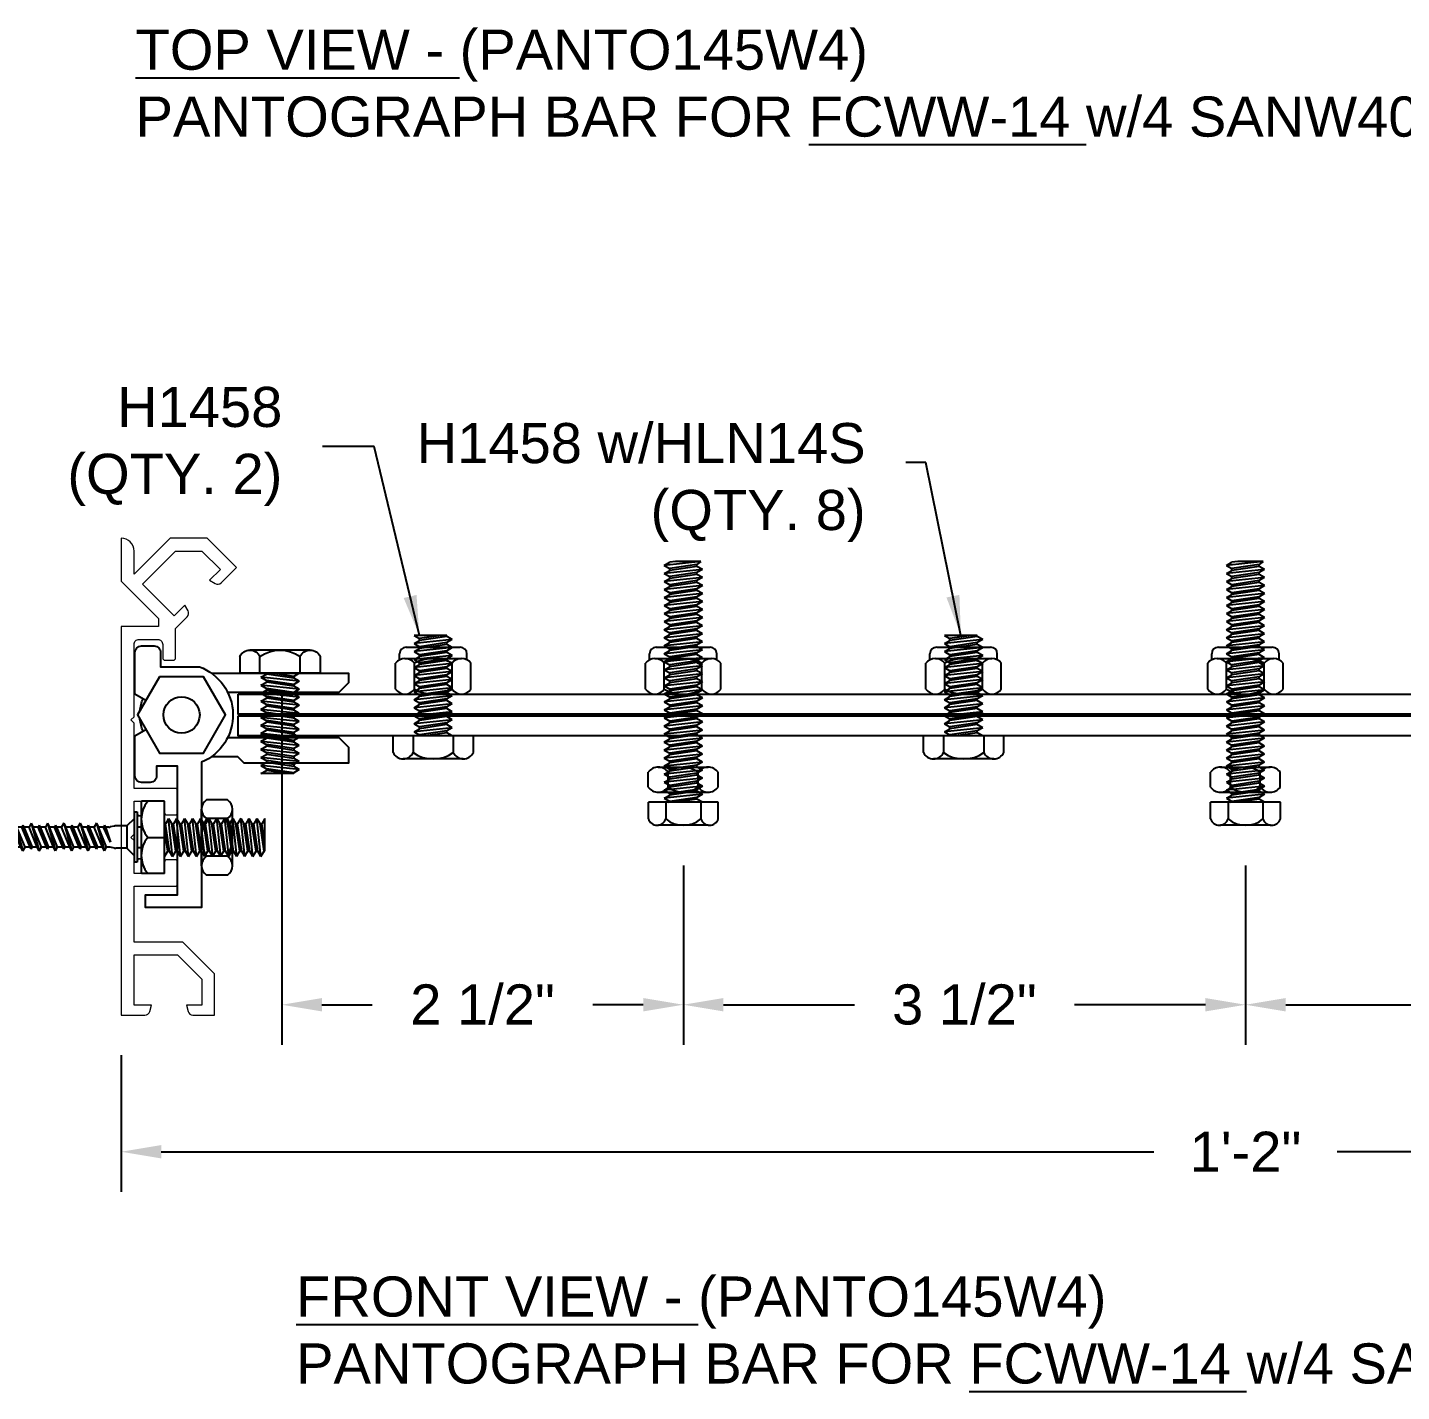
# Model space of a CAD drawing. Header units: inches. Extents: x 1.1 to 32.4, y -12.4 to 24.8.
# Drawn here: x 12.75 to 21.31, y 6.14 to 14.64 of the extents above; entities that cross this region are included whole.
import ezdxf

# ---------------------------------------------------------------- set-up
doc = ezdxf.new("R2010")
doc.units = ezdxf.units.IN
doc.header["$MEASUREMENT"] = 0
for name, color, linetype in [('Anchors', 4, 'Continuous'), ('Dimensions', 3, 'Continuous'), ('Metals', 7, 'Continuous'), ('Text', 2, 'Continuous')]:
    doc.layers.add(name, color=color, linetype=linetype)
doc.styles.add('Arial', font='arial.ttf')
doc.dimstyles.new('Arial', dxfattribs={"dimtxt": 0.25, "dimasz": 0.25, "dimexe": 0.25, "dimexo": 0.25, "dimgap": 0.25, "dimtad": 0, "dimtih": 1, "dimtoh": 1, "dimdec": 4, "dimzin": 0, "dimdsep": 46, "dimlunit": 4, "dimtxsty": 'Arial', "dimcen": 0.25, "dimadec": 0, "dimazin": 0, "dimtfac": 1, "dimtdec": 4, "dimtofl": 0, "dimtmove": 0, "dimatfit": 3, "dimfxl": 0, "dimfrac": 2, "dimtolj": 1, "dimtzin": 0, "dimarcsym": 0})

# ---------------------------------------------------------------- blocks, each defined once
blk = doc.blocks.new('*D17')
at = {"layer": 'Defpoints', "color": 0}
for p in [(13.3342, 8.4873), (27.3342, 8.4873), (27.3342, 7.6358)]:
    blk.add_point(p, dxfattribs=at)
at = {"layer": 'Dimensions', "color": 0, "lineweight": -2}
for p, q in [((13.3342, 8.2373), (13.3342, 7.3858)), ((27.3342, 8.2373), (27.3342, 7.3858)), ((13.5842, 7.6358), (19.7637, 7.6358)), ((27.0842, 7.6358), (20.9047, 7.6358))]:
    blk.add_line(p, q, dxfattribs=at)
at = {"layer": 'Dimensions', "color": 0}
for points in [[(13.5842, 7.6775), (13.5842, 7.5942), (13.3342, 7.6358)], [(27.0842, 7.6775), (27.0842, 7.5942), (27.3342, 7.6358)]]:
    blk.add_solid(points, dxfattribs=at)
at = {"layer": 'Dimensions', "color": 0, "insert": (20.3342, 7.6358), "char_height": 0.25, "attachment_point": 5, "style": 'Arial'}
blk.add_mtext('\\A1;1\'-2"', dxfattribs=at)
blk = doc.blocks.new('*D18')
at = {"layer": 'Defpoints', "color": 0}
for p in [(14.3342, 10.7607), (16.8342, 9.6693), (16.8342, 8.5516)]:
    blk.add_point(p, dxfattribs=at)
at = {"layer": 'Dimensions', "color": 0, "lineweight": -2}
for p, q in [((14.3342, 10.5107), (14.3342, 8.3016)), ((16.8342, 9.4193), (16.8342, 8.3016)), ((14.5842, 8.5516), (14.8971, 8.5516)), ((16.5842, 8.5516), (16.2713, 8.5516))]:
    blk.add_line(p, q, dxfattribs=at)
at = {"layer": 'Dimensions', "color": 0}
for points in [[(14.5842, 8.5933), (14.5842, 8.51), (14.3342, 8.5516)], [(16.5842, 8.5933), (16.5842, 8.51), (16.8342, 8.5516)]]:
    blk.add_solid(points, dxfattribs=at)
at = {"layer": 'Dimensions', "color": 0, "insert": (15.5842, 8.5516), "char_height": 0.25, "attachment_point": 5, "style": 'Arial'}
blk.add_mtext('\\A1;2 1/2"', dxfattribs=at)
blk = doc.blocks.new('*D10')
at = {"layer": 'Defpoints', "color": 0}
for p in [(20.3342, 9.6693), (23.8338, 9.6693), (23.8338, 8.5516)]:
    blk.add_point(p, dxfattribs=at)
at = {"layer": 'Dimensions', "color": 0, "lineweight": -2}
for p, q in [((20.3342, 9.4193), (20.3342, 8.3016)), ((23.8338, 9.4193), (23.8338, 8.3016)), ((20.5842, 8.5516), (21.3991, 8.5516)), ((23.5838, 8.5516), (22.7688, 8.5516))]:
    blk.add_line(p, q, dxfattribs=at)
at = {"layer": 'Dimensions', "color": 0}
for points in [[(20.5842, 8.5933), (20.5842, 8.51), (20.3342, 8.5516)], [(23.5838, 8.5933), (23.5838, 8.51), (23.8338, 8.5516)]]:
    blk.add_solid(points, dxfattribs=at)
at = {"layer": 'Dimensions', "color": 0, "insert": (22.084, 8.5516), "char_height": 0.25, "attachment_point": 5, "style": 'Arial'}
blk.add_mtext('\\A1;3 1/2"', dxfattribs=at)
blk = doc.blocks.new('*D11')
at = {"layer": 'Defpoints', "color": 0}
for p in [(16.8342, 9.6693), (20.3342, 9.6693), (20.3342, 8.5516)]:
    blk.add_point(p, dxfattribs=at)
at = {"layer": 'Dimensions', "color": 0, "lineweight": -2}
for p, q in [((16.8342, 9.4193), (16.8342, 8.3016)), ((20.3342, 9.4193), (20.3342, 8.3016)), ((17.0842, 8.5516), (17.8993, 8.5516)), ((20.0842, 8.5516), (19.269, 8.5516))]:
    blk.add_line(p, q, dxfattribs=at)
at = {"layer": 'Dimensions', "color": 0}
for points in [[(17.0842, 8.5933), (17.0842, 8.51), (16.8342, 8.5516)], [(20.0842, 8.5933), (20.0842, 8.51), (20.3342, 8.5516)]]:
    blk.add_solid(points, dxfattribs=at)
at = {"layer": 'Dimensions', "color": 0, "insert": (18.5842, 8.5516), "char_height": 0.25, "attachment_point": 5, "style": 'Arial'}
blk.add_mtext('\\A1;3 1/2"', dxfattribs=at)
blk = doc.blocks.new('H14112')
for p, q in [((-0.2175, 0.1036), (-0.2175, -0.0004)), ((-0.155, 0.1436), (0.155, 0.1436)), ((-0.1088, -0.0004), (-0.1088, 0.1036)), ((0.1088, -0.0004), (0.1088, 0.1036)), ((0.2175, 0.1036), (0.2175, -0.0004)), ((-0.119, 0), (-0.085, -0.0196)), ((-0.085, -0.0196), (0.0485, 0)), ((0.0943, 0), (0.085, -0.0054)), ((-0.2175, -0.0004), (0.2175, -0.0004)), ((-0.119, -0.05), (0.119, -0.025)), ((-0.119, -0.05), (-0.085, -0.0304)), ((-0.119, -0.05), (-0.085, -0.0696)), ((-0.119, -0.1), (0.119, -0.075)), ((-0.119, -0.1), (-0.085, -0.0804)), ((-0.085, -0.0304), (0.085, -0.0054)), ((-0.085, -0.0196), (-0.085, -0.0304)), ((-0.085, -0.0696), (0.085, -0.0446)), ((-0.085, -0.0804), (0.085, -0.0554)), ((-0.085, -0.0696), (-0.085, -0.0804)), ((0.119, -0.025), (0.085, -0.0054)), ((0.119, -0.025), (0.085, -0.0446)), ((0.085, -0.0446), (0.085, -0.0554)), ((0.119, -0.075), (0.085, -0.0554)), ((0.119, -0.075), (0.085, -0.0946)), ((-0.119, -0.1), (-0.085, -0.1196)), ((-0.119, -0.15), (0.119, -0.125)), ((-0.119, -0.15), (-0.085, -0.1304)), ((-0.119, -0.15), (-0.085, -0.1696)), ((-0.085, -0.1196), (0.085, -0.0946)), ((-0.085, -0.1304), (0.085, -0.1054)), ((-0.085, -0.1196), (-0.085, -0.1304)), ((-0.085, -0.1696), (0.085, -0.1446)), ((-0.085, -0.1804), (0.085, -0.1554)), ((-0.085, -0.1696), (-0.085, -0.1804)), ((0.085, -0.0946), (0.085, -0.1054)), ((0.119, -0.125), (0.085, -0.1054)), ((0.119, -0.125), (0.085, -0.1446)), ((0.085, -0.1446), (0.085, -0.1554)), ((0.119, -0.175), (0.085, -0.1554)), ((-0.119, -0.2), (0.119, -0.175)), ((-0.119, -0.2), (-0.085, -0.1804)), ((-0.119, -0.2), (-0.085, -0.2196)), ((-0.119, -0.25), (0.119, -0.225)), ((-0.119, -0.25), (-0.085, -0.2304)), ((-0.119, -0.25), (-0.085, -0.2696)), ((-0.085, -0.2196), (0.085, -0.1946)), ((-0.085, -0.2304), (0.085, -0.2054)), ((-0.085, -0.2196), (-0.085, -0.2304)), ((-0.085, -0.2696), (0.085, -0.2446)), ((-0.085, -0.2804), (0.085, -0.2554)), ((0.119, -0.175), (0.085, -0.1946)), ((0.085, -0.1946), (0.085, -0.2054)), ((0.119, -0.225), (0.085, -0.2054)), ((0.119, -0.225), (0.085, -0.2446)), ((0.085, -0.2446), (0.085, -0.2554)), ((0.119, -0.275), (0.085, -0.2554)), ((-0.119, -0.3), (0.119, -0.275)), ((-0.119, -0.3), (-0.085, -0.2804)), ((-0.119, -0.3), (-0.085, -0.3196)), ((-0.119, -0.35), (0.119, -0.325)), ((-0.119, -0.35), (-0.085, -0.3304)), ((-0.085, -0.2696), (-0.085, -0.2804)), ((-0.085, -0.3196), (0.085, -0.2946)), ((-0.085, -0.3304), (0.085, -0.3054)), ((-0.085, -0.3196), (-0.085, -0.3304)), ((0.119, -0.275), (0.085, -0.2946)), ((0.085, -0.2946), (0.085, -0.3054)), ((0.119, -0.325), (0.085, -0.3054)), ((0.119, -0.325), (0.085, -0.3446)), ((-0.119, -0.35), (-0.085, -0.3696)), ((-0.119, -0.4), (0.119, -0.375)), ((-0.119, -0.4), (-0.085, -0.3804)), ((-0.119, -0.4), (-0.085, -0.4196)), ((-0.119, -0.45), (0.119, -0.425)), ((-0.085, -0.3696), (0.085, -0.3446)), ((-0.085, -0.3804), (0.085, -0.3554)), ((-0.085, -0.3696), (-0.085, -0.3804)), ((-0.085, -0.4196), (0.085, -0.3946)), ((-0.085, -0.4304), (0.085, -0.4054)), ((-0.085, -0.4196), (-0.085, -0.4304)), ((0.085, -0.3446), (0.085, -0.3554)), ((0.119, -0.375), (0.085, -0.3554)), ((0.119, -0.375), (0.085, -0.3946)), ((0.085, -0.3946), (0.085, -0.4054)), ((0.119, -0.425), (0.085, -0.4054)), ((0.119, -0.425), (0.085, -0.4446)), ((-0.119, -0.45), (-0.085, -0.4304)), ((-0.119, -0.45), (-0.085, -0.4696)), ((-0.119, -0.5), (0.119, -0.475)), ((-0.119, -0.5), (-0.085, -0.4804)), ((-0.119, -0.5), (-0.085, -0.5196)), ((-0.085, -0.4696), (0.085, -0.4446)), ((-0.085, -0.4804), (0.085, -0.4554)), ((-0.085, -0.4696), (-0.085, -0.4804)), ((-0.085, -0.5196), (0.085, -0.4946)), ((-0.085, -0.5304), (0.085, -0.5054)), ((0.085, -0.4446), (0.085, -0.4554)), ((0.119, -0.475), (0.085, -0.4554)), ((0.119, -0.475), (0.085, -0.4946)), ((0.085, -0.4946), (0.085, -0.5054)), ((0.119, -0.525), (0.085, -0.5054)), ((-0.119, -0.55), (0.119, -0.525)), ((-0.119, -0.55), (-0.085, -0.5304)), ((-0.119, -0.55), (-0.085, -0.5696)), ((-0.119, -0.6), (0.119, -0.575)), ((-0.119, -0.6), (-0.085, -0.5804)), ((-0.085, -0.5196), (-0.085, -0.5304)), ((-0.085, -0.5696), (0.085, -0.5446)), ((-0.085, -0.5804), (0.085, -0.5554)), ((-0.085, -0.5696), (-0.085, -0.5804)), ((-0.085, -0.6196), (0.085, -0.5946)), ((0.119, -0.525), (0.085, -0.5446)), ((0.085, -0.5446), (0.085, -0.5554)), ((0.119, -0.575), (0.085, -0.5554)), ((0.119, -0.575), (0.085, -0.5946)), ((0.085, -0.5946), (0.085, -0.6054)), ((-0.119, -0.6), (-0.085, -0.6196)), ((-0.119, -0.65), (0.119, -0.625)), ((-0.119, -0.65), (-0.085, -0.6304)), ((-0.119, -0.65), (-0.085, -0.6696)), ((-0.119, -0.7), (0.119, -0.675)), ((-0.119, -0.7), (-0.085, -0.6804)), ((-0.085, -0.6304), (0.085, -0.6054)), ((-0.085, -0.6196), (-0.085, -0.6304)), ((-0.085, -0.6696), (0.085, -0.6446)), ((-0.085, -0.6804), (0.085, -0.6554)), ((-0.085, -0.6696), (-0.085, -0.6804)), ((0.119, -0.625), (0.085, -0.6054)), ((0.119, -0.625), (0.085, -0.6446)), ((0.085, -0.6446), (0.085, -0.6554)), ((0.119, -0.675), (0.085, -0.6554)), ((0.119, -0.675), (0.085, -0.6946)), ((-0.119, -0.7), (-0.085, -0.7196)), ((-0.119, -0.75), (0.119, -0.725)), ((-0.119, -0.75), (-0.085, -0.7304)), ((-0.119, -0.75), (-0.085, -0.7696)), ((-0.085, -0.7196), (0.085, -0.6946)), ((-0.085, -0.7304), (0.085, -0.7054)), ((-0.085, -0.7196), (-0.085, -0.7304)), ((-0.085, -0.7696), (0.085, -0.7446)), ((-0.085, -0.7804), (0.085, -0.7554)), ((-0.085, -0.7696), (-0.085, -0.7804)), ((0.085, -0.6946), (0.085, -0.7054)), ((0.119, -0.725), (0.085, -0.7054)), ((0.119, -0.725), (0.085, -0.7446)), ((0.085, -0.7446), (0.085, -0.7554)), ((0.119, -0.775), (0.085, -0.7554)), ((-0.119, -0.8), (0.119, -0.775)), ((-0.119, -0.8), (-0.085, -0.7804)), ((-0.119, -0.8), (-0.085, -0.8196)), ((-0.119, -0.85), (0.119, -0.825)), ((-0.119, -0.85), (-0.085, -0.8304)), ((-0.119, -0.85), (-0.085, -0.8696)), ((-0.085, -0.8196), (0.085, -0.7946)), ((-0.085, -0.8304), (0.085, -0.8054)), ((-0.085, -0.8196), (-0.085, -0.8304)), ((-0.085, -0.8696), (0.085, -0.8446)), ((-0.085, -0.8804), (0.085, -0.8554)), ((0.119, -0.775), (0.085, -0.7946)), ((0.085, -0.7946), (0.085, -0.8054)), ((0.119, -0.825), (0.085, -0.8054)), ((0.119, -0.825), (0.085, -0.8446)), ((0.085, -0.8446), (0.085, -0.8554)), ((0.119, -0.875), (0.085, -0.8554)), ((-0.119, -0.9), (0.119, -0.875)), ((-0.119, -0.9), (-0.085, -0.8804)), ((-0.119, -0.9), (-0.085, -0.9196)), ((-0.119, -0.95), (0.119, -0.925)), ((-0.119, -0.95), (-0.085, -0.9304)), ((-0.085, -0.8696), (-0.085, -0.8804)), ((-0.085, -0.9196), (0.085, -0.8946)), ((-0.085, -0.9304), (0.085, -0.9054)), ((-0.085, -0.9196), (-0.085, -0.9304)), ((0.119, -0.875), (0.085, -0.8946)), ((0.085, -0.8946), (0.085, -0.9054)), ((0.119, -0.925), (0.085, -0.9054)), ((0.119, -0.925), (0.085, -0.9446)), ((-0.119, -0.95), (-0.085, -0.9696)), ((-0.119, -1), (0.119, -0.975)), ((-0.119, -1), (-0.085, -0.9804)), ((-0.119, -1), (-0.085, -1.0196)), ((-0.119, -1.05), (0.119, -1.025)), ((-0.085, -0.9696), (0.085, -0.9446)), ((-0.085, -0.9804), (0.085, -0.9554)), ((-0.085, -0.9696), (-0.085, -0.9804)), ((-0.085, -1.0196), (0.085, -0.9946)), ((-0.085, -1.0304), (0.085, -1.0054)), ((-0.085, -1.0196), (-0.085, -1.0304)), ((0.085, -0.9446), (0.085, -0.9554)), ((0.119, -0.975), (0.085, -0.9554)), ((0.119, -0.975), (0.085, -0.9946)), ((0.085, -0.9946), (0.085, -1.0054)), ((0.119, -1.025), (0.085, -1.0054)), ((0.119, -1.025), (0.085, -1.0446)), ((-0.119, -1.05), (-0.085, -1.0304)), ((-0.119, -1.05), (-0.085, -1.0696)), ((-0.119, -1.1), (0.119, -1.075)), ((-0.119, -1.1), (-0.085, -1.0804)), ((-0.119, -1.1), (-0.085, -1.1196)), ((-0.085, -1.0696), (0.085, -1.0446)), ((-0.085, -1.0804), (0.085, -1.0554)), ((-0.085, -1.0696), (-0.085, -1.0804)), ((-0.085, -1.1196), (0.085, -1.0946)), ((-0.085, -1.1304), (0.085, -1.1054)), ((0.085, -1.0446), (0.085, -1.0554)), ((0.119, -1.075), (0.085, -1.0554)), ((0.119, -1.075), (0.085, -1.0946)), ((0.085, -1.0946), (0.085, -1.1054)), ((0.119, -1.125), (0.085, -1.1054)), ((-0.119, -1.15), (0.119, -1.125)), ((-0.119, -1.15), (-0.085, -1.1304)), ((-0.119, -1.15), (-0.085, -1.1696)), ((-0.119, -1.2), (0.119, -1.175)), ((-0.119, -1.2), (-0.085, -1.1804)), ((-0.085, -1.1196), (-0.085, -1.1304)), ((-0.085, -1.1696), (0.085, -1.1446)), ((-0.085, -1.1804), (0.085, -1.1554)), ((-0.085, -1.1696), (-0.085, -1.1804)), ((-0.085, -1.2196), (0.085, -1.1946)), ((0.119, -1.125), (0.085, -1.1446)), ((0.085, -1.1446), (0.085, -1.1554)), ((0.119, -1.175), (0.085, -1.1554)), ((0.119, -1.175), (0.085, -1.1946)), ((0.085, -1.1946), (0.085, -1.2054)), ((-0.119, -1.2), (-0.085, -1.2196)), ((-0.119, -1.25), (0.119, -1.225)), ((-0.119, -1.25), (-0.085, -1.2304)), ((-0.119, -1.25), (-0.085, -1.2696)), ((-0.119, -1.3), (0.119, -1.275)), ((-0.119, -1.3), (-0.085, -1.2804)), ((-0.085, -1.2304), (0.085, -1.2054)), ((-0.085, -1.2196), (-0.085, -1.2304)), ((-0.085, -1.2696), (0.085, -1.2446)), ((-0.085, -1.2804), (0.085, -1.2554)), ((-0.085, -1.2696), (-0.085, -1.2804)), ((0.119, -1.225), (0.085, -1.2054)), ((0.119, -1.225), (0.085, -1.2446)), ((0.085, -1.2446), (0.085, -1.2554)), ((0.119, -1.275), (0.085, -1.2554)), ((0.119, -1.275), (0.085, -1.2946)), ((-0.119, -1.3), (-0.085, -1.3196)), ((-0.119, -1.35), (0.119, -1.325)), ((-0.119, -1.35), (-0.085, -1.3304)), ((-0.119, -1.35), (-0.085, -1.3696)), ((-0.085, -1.3196), (0.085, -1.2946)), ((-0.085, -1.3304), (0.085, -1.3054)), ((-0.085, -1.3196), (-0.085, -1.3304)), ((-0.085, -1.3696), (0.085, -1.3446)), ((-0.085, -1.3804), (0.085, -1.3554)), ((0.085, -1.2946), (0.085, -1.3054)), ((0.119, -1.325), (0.085, -1.3054)), ((0.119, -1.325), (0.085, -1.3446)), ((0.085, -1.3446), (0.085, -1.3554)), ((0.119, -1.375), (0.085, -1.3554)), ((-0.119, -1.4), (0.119, -1.375)), ((-0.119, -1.4), (-0.085, -1.3804)), ((-0.119, -1.4), (-0.085, -1.4196)), ((-0.119, -1.45), (0.119, -1.425)), ((-0.119, -1.45), (-0.085, -1.4304)), ((-0.119, -1.45), (-0.085, -1.4696)), ((-0.085, -1.3696), (-0.085, -1.3804)), ((-0.085, -1.4196), (0.085, -1.3946)), ((-0.085, -1.4304), (0.085, -1.4054)), ((-0.085, -1.4196), (-0.085, -1.4304)), ((-0.085, -1.4696), (0.085, -1.4446)), ((0.119, -1.375), (0.085, -1.3946)), ((0.085, -1.3946), (0.085, -1.4054)), ((0.119, -1.425), (0.085, -1.4054)), ((0.119, -1.425), (0.085, -1.4446)), ((0.085, -1.4446), (0.085, -1.4554)), ((-0.1099, -1.5), (0.119, -1.475)), ((-0.1099, -1.5), (-0.085, -1.4804)), ((-0.1099, -1.5), (0.0485, -1.5)), ((-0.085, -1.4804), (0.085, -1.4554)), ((-0.085, -1.4696), (-0.085, -1.4804)), ((0.0485, -1.5), (0.085, -1.4946)), ((0.119, -1.475), (0.085, -1.4554)), ((0.119, -1.475), (0.085, -1.4946))]:
    blk.add_line(p, q)
for centre, radius, start, end in [((-0.1631, 0.0867), 0.057, 17.32121, 162.67879), ((0, -0.0242), 0.1678, 49.61133, 130.38867), ((0.1631, 0.0867), 0.057, 17.32121, 162.67879)]:
    blk.add_arc(centre, radius, start, end)
blk = doc.blocks.new('HLN14S')
for p, q in [((-0.1678, 0.292), (0.1678, 0.292)), ((-0.2345, 0.03), (-0.2345, 0.1917)), ((-0.2096, 0.2133), (-0.2096, 0.2502)), ((-0.1759, 0.2217), (0.1759, 0.2217)), ((-0.1173, 0.03), (-0.1173, 0.1917)), ((0.1172, 0.03), (0.1172, 0.1917)), ((0.2096, 0.2133), (0.2096, 0.2502)), ((0.2345, 0.03), (0.2345, 0.1917)), ((-0.1759, 0), (0.1759, 0))]:
    blk.add_line(p, q)
for centre, radius, start, end in [((-0.1678, 0.2502), 0.0418, 90, 180), ((0.1678, 0.2502), 0.0418, 0, 90), ((-0.1759, 0.1494), 0.0723, 35.77511, 144.22489), ((0, -0.0223), 0.244, 61.28133, 118.71867), ((0.1759, 0.1494), 0.0723, 35.77511, 144.22489), ((-0.1759, 0.0723), 0.0723, 215.77511, 324.22489), ((0, 0.244), 0.244, 241.28133, 298.71867), ((0.1759, 0.0723), 0.0723, 215.77511, 324.22489)]:
    blk.add_arc(centre, radius, start, end)
blk = doc.blocks.new('HJN14')
for p, q in [((-0.155, 0), (0.155, 0)), ((-0.2175, -0.1242), (-0.2175, -0.032)), ((-0.0925, -0.1242), (-0.0925, -0.032)), ((0.0925, -0.1242), (0.0925, -0.032)), ((0.2175, -0.1242), (0.2175, -0.032)), ((-0.155, -0.1562), (0.155, -0.1562))]:
    blk.add_line(p, q)
for centre, radius, start, end in [((-0.155, -0.077), 0.077, 35.77511, 144.22489), ((0, -0.1497), 0.1497, 51.83429, 128.16571), ((0.155, -0.077), 0.077, 35.77511, 144.22489), ((-0.155, -0.0792), 0.077, 215.77511, 324.22489), ((0, -0.0066), 0.1497, 231.83429, 308.16571), ((0.155, -0.0792), 0.077, 215.77511, 324.22489)]:
    blk.add_arc(centre, radius, start, end)
blk = doc.blocks.new('HN14S')
for p, q in [((-0.1759, 0), (0.1759, 0)), ((-0.2345, -0.1613), (-0.2345, -0.03)), ((-0.1172, -0.1613), (-0.1172, -0.03)), ((0.1172, -0.1613), (0.1172, -0.03)), ((0.2345, -0.1613), (0.2345, -0.03)), ((-0.1759, -0.1914), (0.1759, -0.1914))]:
    blk.add_line(p, q)
for centre, radius, start, end in [((-0.1759, -0.0723), 0.0723, 35.77511, 144.22489), ((0, -0.244), 0.244, 61.28133, 118.71867), ((0.1759, -0.0723), 0.0723, 35.77511, 144.22489), ((-0.1759, -0.1191), 0.0723, 215.77511, 324.22489), ((0, 0.0527), 0.244, 241.28133, 298.71867), ((0.1759, -0.1191), 0.0723, 215.77511, 324.22489)]:
    blk.add_arc(centre, radius, start, end)
blk = doc.blocks.new('H1458 TURNED')
for p, q in [((2.0034, 22.6635), (1.8594, 22.6635)), ((1.8594, 22.2135), (1.8594, 22.6635)), ((2.0034, 22.2135), (2.0034, 22.6635)), ((2.0034, 22.5319), (2.0087, 22.5226)), ((2.0284, 22.5566), (2.0087, 22.5226)), ((2.0337, 22.3526), (2.0087, 22.5226)), ((2.0284, 22.5566), (2.048, 22.5226)), ((2.0534, 22.3186), (2.0284, 22.5566)), ((2.073, 22.3526), (2.048, 22.5226)), ((2.048, 22.5226), (2.0587, 22.5226)), ((2.0784, 22.5566), (2.0587, 22.5226)), ((2.0837, 22.3526), (2.0587, 22.5226)), ((2.0784, 22.5566), (2.098, 22.5226)), ((2.1034, 22.3186), (2.0784, 22.5566)), ((2.123, 22.3526), (2.098, 22.5226)), ((2.098, 22.5226), (2.1087, 22.5226)), ((2.1284, 22.5566), (2.1087, 22.5226)), ((2.1337, 22.3526), (2.1087, 22.5226)), ((2.1284, 22.5566), (2.148, 22.5226)), ((2.1534, 22.3186), (2.1284, 22.5566)), ((2.173, 22.3526), (2.148, 22.5226)), ((2.148, 22.5226), (2.1587, 22.5226)), ((2.1784, 22.5566), (2.1587, 22.5226)), ((2.1837, 22.3526), (2.1587, 22.5226)), ((2.1784, 22.5566), (2.198, 22.5226)), ((2.2034, 22.3186), (2.1784, 22.5566)), ((2.223, 22.3526), (2.198, 22.5226)), ((2.198, 22.5226), (2.2087, 22.5226)), ((2.2284, 22.5566), (2.2087, 22.5226)), ((2.2337, 22.3526), (2.2087, 22.5226)), ((2.2284, 22.5566), (2.248, 22.5226)), ((2.2534, 22.3186), (2.2284, 22.5566)), ((2.273, 22.3526), (2.248, 22.5226)), ((2.248, 22.5226), (2.2587, 22.5226)), ((2.2784, 22.5566), (2.2587, 22.5226)), ((2.2837, 22.3526), (2.2587, 22.5226)), ((2.2784, 22.5566), (2.298, 22.5226)), ((2.3034, 22.3186), (2.2784, 22.5566)), ((2.298, 22.5226), (2.3087, 22.5226)), ((2.323, 22.3526), (2.298, 22.5226)), ((2.3284, 22.5566), (2.3087, 22.5226)), ((2.3337, 22.3526), (2.3087, 22.5226)), ((2.3284, 22.5566), (2.348, 22.5226)), ((2.3534, 22.3186), (2.3284, 22.5566)), ((2.373, 22.3526), (2.348, 22.5226)), ((2.348, 22.5226), (2.3587, 22.5226)), ((2.3784, 22.5566), (2.3587, 22.5226)), ((2.3837, 22.3526), (2.3587, 22.5226)), ((2.3784, 22.5566), (2.398, 22.5226)), ((2.4034, 22.3186), (2.3784, 22.5566)), ((2.423, 22.3526), (2.398, 22.5226)), ((2.398, 22.5226), (2.4087, 22.5226)), ((2.4284, 22.5566), (2.4087, 22.5226)), ((2.4337, 22.3526), (2.4087, 22.5226)), ((2.4284, 22.5566), (2.448, 22.5226)), ((2.4534, 22.3186), (2.4284, 22.5566)), ((2.473, 22.3526), (2.448, 22.5226)), ((2.448, 22.5226), (2.4587, 22.5226)), ((2.4784, 22.5566), (2.4587, 22.5226)), ((2.4837, 22.3526), (2.4587, 22.5226)), ((2.4784, 22.5566), (2.498, 22.5226)), ((2.5034, 22.3186), (2.4784, 22.5566)), ((2.523, 22.3526), (2.498, 22.5226)), ((2.498, 22.5226), (2.5087, 22.5226)), ((2.5284, 22.5566), (2.5087, 22.5226)), ((2.5337, 22.3526), (2.5087, 22.5226)), ((2.5284, 22.5566), (2.548, 22.5226)), ((2.5534, 22.3186), (2.5284, 22.5566)), ((2.573, 22.3526), (2.548, 22.5226)), ((2.548, 22.5226), (2.5587, 22.5226)), ((2.5784, 22.5566), (2.5587, 22.5226)), ((2.5837, 22.3526), (2.5587, 22.5226)), ((2.5784, 22.5566), (2.598, 22.5226)), ((2.6034, 22.3186), (2.5784, 22.5566)), ((2.598, 22.5226), (2.6087, 22.5226)), ((2.623, 22.3526), (2.598, 22.5226)), ((2.6284, 22.5566), (2.6087, 22.5226)), ((2.6284, 22.3891), (2.6087, 22.5226)), ((2.6284, 22.3526), (2.6284, 22.5566)), ((1.8994, 22.4385), (2.0034, 22.4385)), ((2.023, 22.3526), (2.0034, 22.4861)), ((2.0034, 22.3186), (2.023, 22.3526)), ((2.023, 22.3526), (2.0337, 22.3526)), ((2.0534, 22.3186), (2.0337, 22.3526)), ((2.0534, 22.3186), (2.073, 22.3526)), ((2.073, 22.3526), (2.0837, 22.3526)), ((2.1034, 22.3186), (2.0837, 22.3526)), ((2.1034, 22.3186), (2.123, 22.3526)), ((2.123, 22.3526), (2.1337, 22.3526)), ((2.1534, 22.3186), (2.1337, 22.3526)), ((2.1534, 22.3186), (2.173, 22.3526)), ((2.173, 22.3526), (2.1837, 22.3526)), ((2.2034, 22.3186), (2.1837, 22.3526)), ((2.2034, 22.3186), (2.223, 22.3526)), ((2.223, 22.3526), (2.2337, 22.3526)), ((2.2534, 22.3186), (2.2337, 22.3526)), ((2.2534, 22.3186), (2.273, 22.3526)), ((2.273, 22.3526), (2.2837, 22.3526)), ((2.3034, 22.3186), (2.2837, 22.3526)), ((2.3034, 22.3186), (2.323, 22.3526)), ((2.323, 22.3526), (2.3337, 22.3526)), ((2.3534, 22.3186), (2.3337, 22.3526)), ((2.3534, 22.3186), (2.373, 22.3526)), ((2.373, 22.3526), (2.3837, 22.3526)), ((2.4034, 22.3186), (2.3837, 22.3526)), ((2.4034, 22.3186), (2.423, 22.3526)), ((2.423, 22.3526), (2.4337, 22.3526)), ((2.4534, 22.3186), (2.4337, 22.3526)), ((2.4534, 22.3186), (2.473, 22.3526)), ((2.473, 22.3526), (2.4837, 22.3526)), ((2.5034, 22.3186), (2.4837, 22.3526)), ((2.5034, 22.3186), (2.523, 22.3526)), ((2.523, 22.3526), (2.5337, 22.3526)), ((2.5534, 22.3186), (2.5337, 22.3526)), ((2.5534, 22.3186), (2.573, 22.3526)), ((2.573, 22.3526), (2.5837, 22.3526)), ((2.6034, 22.3186), (2.5837, 22.3526)), ((2.6034, 22.3186), (2.623, 22.3526)), ((2.623, 22.3526), (2.6284, 22.3526)), ((2.0034, 22.2135), (1.8594, 22.2135)), ((2.0034, 22.2135), (1.8994, 22.2135))]:
    blk.add_line(p, q)
for centre in [(2.0356, 22.551), (2.0356, 22.326)]:
    blk.add_arc(centre, 0.1767, 140.45392, 219.54608)
blk = doc.blocks.new('TH316134 BEYOND')
for p, q in [((-0.1567, 0.0187), (0.1567, 0.0187)), ((-0.1567, 0), (-0.1567, 0.0187)), ((-0.1567, 0), (0.1567, 0)), ((-0.1352, 0.029), (-0.1337, 0.046)), ((-0.1148, 0), (-0.0697, -0.045)), ((-0.0645, 0.0187), (-0.0645, 0.046)), ((0.0645, 0.0187), (0.0645, 0.046)), ((0.1148, 0), (0.0697, -0.045)), ((0.1352, 0.029), (0.1337, 0.046)), ((0.1567, 0.0187), (0.1567, 0)), ((-0.0697, -0.045), (0.0697, -0.045)), ((-0.0697, -0.045), (-0.0697, -0.1121)), ((0.0697, -0.045), (0.0697, -0.1121)), ((-0.0737, -0.1836), (0.0321, -0.1471)), ((-0.0687, -0.1217), (-0.0633, -0.1477)), ((0.0321, -0.1471), (-0.0622, -0.1898)), ((-0.0622, -0.1774), (0.0321, -0.1471)), ((-0.0622, -0.1573), (-0.0622, -0.1774)), ((0.0622, -0.1707), (-0.0622, -0.2215)), ((0.0622, -0.1573), (0.0622, -0.1707)), ((0.0862, -0.1836), (0.0622, -0.1707)), ((0.0687, -0.1217), (0.0633, -0.1477)), ((-0.0862, -0.2344), (0.0862, -0.1836)), ((-0.0862, -0.2344), (-0.0622, -0.2215)), ((-0.0862, -0.2344), (-0.0622, -0.2473)), ((-0.0737, -0.1836), (-0.0622, -0.1774)), ((-0.0737, -0.1836), (-0.0622, -0.1898)), ((-0.0737, -0.2852), (0.0737, -0.2344)), ((-0.0622, -0.1898), (-0.0622, -0.2215)), ((0.0622, -0.1965), (-0.0622, -0.2473)), ((-0.0622, -0.279), (0.0622, -0.2282)), ((0.0622, -0.2405), (-0.0622, -0.2913)), ((-0.0622, -0.2473), (-0.0622, -0.279)), ((0.0862, -0.1836), (0.0622, -0.1965)), ((0.0622, -0.1965), (0.0622, -0.2282)), ((0.0737, -0.2344), (0.0622, -0.2282)), ((0.0737, -0.2344), (0.0622, -0.2405)), ((0.0622, -0.2405), (0.0622, -0.2722)), ((-0.0862, -0.3359), (0.0862, -0.2852)), ((-0.0862, -0.3359), (-0.0622, -0.323)), ((-0.0862, -0.3359), (-0.0622, -0.3489)), ((-0.0737, -0.2852), (-0.0622, -0.279)), ((-0.0737, -0.2852), (-0.0622, -0.2913)), ((-0.0737, -0.3867), (0.0737, -0.3359)), ((0.0622, -0.2722), (-0.0622, -0.323)), ((-0.0622, -0.2913), (-0.0622, -0.323)), ((0.0622, -0.2981), (-0.0622, -0.3489)), ((-0.0622, -0.3806), (0.0622, -0.3298)), ((0.0622, -0.3421), (-0.0622, -0.3929)), ((0.0862, -0.2852), (0.0622, -0.2722)), ((0.0862, -0.2852), (0.0622, -0.2981)), ((0.0622, -0.2981), (0.0622, -0.3298)), ((0.0737, -0.3359), (0.0622, -0.3298)), ((0.0737, -0.3359), (0.0622, -0.3421)), ((0.0622, -0.3421), (0.0622, -0.3738)), ((-0.0862, -0.4375), (0.0862, -0.3867)), ((-0.0862, -0.4375), (-0.0622, -0.4246)), ((-0.0737, -0.3867), (-0.0622, -0.3806)), ((-0.0737, -0.3867), (-0.0622, -0.3929)), ((-0.0622, -0.3489), (-0.0622, -0.3806)), ((0.0622, -0.3738), (-0.0622, -0.4246)), ((-0.0622, -0.3929), (-0.0622, -0.4246)), ((0.0622, -0.3996), (-0.0622, -0.4504)), ((0.0862, -0.3867), (0.0622, -0.3738)), ((0.0862, -0.3867), (0.0622, -0.3996)), ((0.0622, -0.3996), (0.0622, -0.4313)), ((-0.0862, -0.4375), (-0.0622, -0.4504)), ((-0.0862, -0.5391), (0.0862, -0.4883)), ((-0.0737, -0.4883), (0.0737, -0.4375)), ((-0.0737, -0.4883), (-0.0622, -0.4821)), ((-0.0737, -0.4883), (-0.0622, -0.4944)), ((-0.0622, -0.4821), (0.0622, -0.4313)), ((0.0622, -0.4437), (-0.0622, -0.4944)), ((-0.0622, -0.4504), (-0.0622, -0.4821)), ((0.0622, -0.4754), (-0.0622, -0.5261)), ((-0.0622, -0.4944), (-0.0622, -0.5261)), ((0.0622, -0.5012), (-0.0622, -0.552)), ((0.0737, -0.4375), (0.0622, -0.4313)), ((0.0737, -0.4375), (0.0622, -0.4437)), ((0.0622, -0.4437), (0.0622, -0.4754)), ((0.0862, -0.4883), (0.0622, -0.4754)), ((0.0862, -0.4883), (0.0622, -0.5012)), ((0.0622, -0.5012), (0.0622, -0.5329)), ((-0.0862, -0.5391), (-0.0622, -0.5261)), ((-0.0862, -0.5391), (-0.0622, -0.552)), ((-0.0862, -0.6406), (0.0862, -0.5898)), ((-0.0737, -0.5898), (0.0737, -0.5391)), ((-0.0737, -0.5898), (-0.0622, -0.5837)), ((-0.0737, -0.5898), (-0.0622, -0.596)), ((-0.0622, -0.5837), (0.0622, -0.5329)), ((0.0622, -0.5452), (-0.0622, -0.596)), ((-0.0622, -0.552), (-0.0622, -0.5837)), ((0.0622, -0.5769), (-0.0622, -0.6277)), ((-0.0622, -0.596), (-0.0622, -0.6277)), ((0.0737, -0.5391), (0.0622, -0.5329)), ((0.0737, -0.5391), (0.0622, -0.5452)), ((0.0622, -0.5452), (0.0622, -0.5769)), ((0.0862, -0.5898), (0.0622, -0.5769)), ((0.0862, -0.5898), (0.0622, -0.6028)), ((-0.0862, -0.6406), (-0.0622, -0.6277)), ((-0.0862, -0.6406), (-0.0622, -0.6535)), ((-0.0737, -0.6914), (0.0737, -0.6406)), ((0.0622, -0.6028), (-0.0622, -0.6535)), ((-0.0622, -0.6852), (0.0622, -0.6345)), ((0.0622, -0.6468), (-0.0622, -0.6976)), ((-0.0622, -0.6535), (-0.0622, -0.6852)), ((0.0622, -0.6785), (-0.0622, -0.7293)), ((0.0622, -0.6028), (0.0622, -0.6345)), ((0.0737, -0.6406), (0.0622, -0.6345)), ((0.0737, -0.6406), (0.0622, -0.6468)), ((0.0622, -0.6468), (0.0622, -0.6785)), ((0.0862, -0.6914), (0.0622, -0.6785)), ((-0.0862, -0.7422), (0.0862, -0.6914)), ((-0.0862, -0.7422), (-0.0622, -0.7293)), ((-0.0862, -0.7422), (-0.0622, -0.7551)), ((-0.0737, -0.6914), (-0.0622, -0.6852)), ((-0.0737, -0.6914), (-0.0622, -0.6976)), ((-0.0737, -0.793), (0.0737, -0.7422)), ((-0.0622, -0.6976), (-0.0622, -0.7293)), ((0.0622, -0.7043), (-0.0622, -0.7551)), ((-0.0622, -0.7868), (0.0622, -0.736)), ((0.0622, -0.7484), (-0.0622, -0.7991)), ((-0.0622, -0.7551), (-0.0622, -0.7868)), ((0.0862, -0.6914), (0.0622, -0.7043)), ((0.0622, -0.7043), (0.0622, -0.736)), ((0.0737, -0.7422), (0.0622, -0.736)), ((0.0737, -0.7422), (0.0622, -0.7484)), ((0.0622, -0.7484), (0.0622, -0.78)), ((-0.0862, -0.8437), (0.0862, -0.793)), ((-0.0862, -0.8437), (-0.0622, -0.8308)), ((-0.0862, -0.8437), (-0.0622, -0.8567)), ((-0.0737, -0.793), (-0.0622, -0.7868)), ((-0.0737, -0.793), (-0.0622, -0.7991)), ((-0.0737, -0.8945), (0.0737, -0.8437)), ((0.0622, -0.78), (-0.0622, -0.8308)), ((-0.0622, -0.7991), (-0.0622, -0.8308)), ((0.0622, -0.8059), (-0.0622, -0.8567)), ((-0.0622, -0.8884), (0.0622, -0.8376)), ((0.0622, -0.8499), (-0.0622, -0.9007)), ((0.0862, -0.793), (0.0622, -0.78)), ((0.0862, -0.793), (0.0622, -0.8059)), ((0.0622, -0.8059), (0.0622, -0.8376)), ((0.0737, -0.8437), (0.0622, -0.8376)), ((0.0737, -0.8437), (0.0622, -0.8499)), ((0.0622, -0.8499), (0.0622, -0.8816)), ((-0.0862, -0.9453), (0.0862, -0.8945)), ((-0.0862, -0.9453), (-0.0622, -0.9324)), ((-0.0737, -0.8945), (-0.0622, -0.8884)), ((-0.0737, -0.8945), (-0.0622, -0.9007)), ((-0.0622, -0.8567), (-0.0622, -0.8884)), ((0.0622, -0.8816), (-0.0622, -0.9324)), ((-0.0622, -0.9007), (-0.0622, -0.9324)), ((0.0622, -0.9075), (-0.0622, -0.9582)), ((-0.0622, -0.9899), (0.0622, -0.9391)), ((0.0862, -0.8945), (0.0622, -0.8816)), ((0.0862, -0.8945), (0.0622, -0.9075)), ((0.0622, -0.9075), (0.0622, -0.9391)), ((0.0737, -0.9453), (0.0622, -0.9391)), ((-0.0862, -0.9453), (-0.0622, -0.9582)), ((-0.0862, -1.0469), (0.0862, -0.9961)), ((-0.0737, -0.9961), (0.0737, -0.9453)), ((-0.0737, -0.9961), (-0.0622, -0.9899)), ((-0.0737, -0.9961), (-0.0622, -1.0023)), ((0.0622, -0.9515), (-0.0622, -1.0023)), ((-0.0622, -0.9582), (-0.0622, -0.9899)), ((0.0622, -0.9832), (-0.0622, -1.034)), ((-0.0622, -1.0023), (-0.0622, -1.034)), ((0.0622, -1.009), (-0.0622, -1.0598)), ((0.0737, -0.9453), (0.0622, -0.9515)), ((0.0622, -0.9515), (0.0622, -0.9832)), ((0.0862, -0.9961), (0.0622, -0.9832)), ((0.0862, -0.9961), (0.0622, -1.009)), ((0.0622, -1.009), (0.0622, -1.0407)), ((-0.0862, -1.0469), (-0.0622, -1.034)), ((-0.0862, -1.0469), (-0.0622, -1.0598)), ((-0.0862, -1.1484), (0.0862, -1.0977)), ((-0.0737, -1.0977), (0.0737, -1.0469)), ((-0.0737, -1.0977), (-0.0622, -1.0915)), ((-0.0737, -1.0977), (-0.0622, -1.1038)), ((-0.0622, -1.0915), (0.0622, -1.0407)), ((0.0622, -1.053), (-0.0622, -1.1038)), ((-0.0622, -1.0598), (-0.0622, -1.0915)), ((0.0622, -1.0847), (-0.0622, -1.1355)), ((-0.0622, -1.1038), (-0.0622, -1.1355)), ((0.0622, -1.1106), (-0.0622, -1.1614)), ((0.0737, -1.0469), (0.0622, -1.0407)), ((0.0737, -1.0469), (0.0622, -1.053)), ((0.0622, -1.053), (0.0622, -1.0847)), ((0.0862, -1.0977), (0.0622, -1.0847)), ((0.0862, -1.0977), (0.0622, -1.1106)), ((0.0622, -1.1106), (0.0622, -1.1423)), ((-0.0862, -1.1484), (-0.0622, -1.1355)), ((-0.0862, -1.1484), (-0.0622, -1.1614)), ((-0.0737, -1.1992), (0.0737, -1.1484)), ((-0.0737, -1.1992), (-0.0622, -1.1931)), ((-0.0622, -1.1931), (0.0622, -1.1423)), ((0.0622, -1.1546), (-0.0622, -1.2054)), ((-0.0622, -1.1614), (-0.0622, -1.1931)), ((0.0622, -1.1863), (-0.0622, -1.2371)), ((0.0737, -1.1484), (0.0622, -1.1423)), ((0.0737, -1.1484), (0.0622, -1.1546)), ((0.0622, -1.1546), (0.0622, -1.1863)), ((0.0862, -1.1992), (0.0622, -1.1863)), ((-0.0862, -1.25), (0.0862, -1.1992)), ((-0.0862, -1.25), (-0.0622, -1.2371)), ((-0.0862, -1.25), (-0.0622, -1.2629)), ((-0.0737, -1.1992), (-0.0622, -1.2054)), ((-0.0737, -1.3008), (0.0737, -1.25)), ((-0.0622, -1.2054), (-0.0622, -1.2371)), ((0.0622, -1.2121), (-0.0622, -1.2629)), ((-0.0622, -1.2946), (0.0622, -1.2438)), ((0.0622, -1.2562), (-0.0622, -1.3069)), ((-0.0622, -1.2629), (-0.0622, -1.2946)), ((0.0862, -1.1992), (0.0622, -1.2121)), ((0.0622, -1.2121), (0.0622, -1.2438)), ((0.0737, -1.25), (0.0622, -1.2438)), ((0.0737, -1.25), (0.0622, -1.2562)), ((0.0622, -1.2562), (0.0622, -1.2879)), ((-0.0862, -1.3516), (0.0862, -1.3008)), ((-0.0862, -1.3516), (-0.0622, -1.3386)), ((-0.0862, -1.3516), (-0.0622, -1.3645)), ((-0.0737, -1.3008), (-0.0622, -1.2946)), ((-0.0737, -1.3008), (-0.0622, -1.3069)), ((-0.0737, -1.4023), (0.0737, -1.3516)), ((0.0622, -1.2879), (-0.0622, -1.3386)), ((-0.0622, -1.3069), (-0.0622, -1.3386)), ((0.0622, -1.3137), (-0.0622, -1.3645)), ((-0.0622, -1.3962), (0.0622, -1.3454)), ((0.0622, -1.3577), (-0.0622, -1.4085)), ((-0.0622, -1.3645), (-0.0622, -1.3962)), ((0.0862, -1.3008), (0.0622, -1.2879)), ((0.0862, -1.3008), (0.0622, -1.3137)), ((0.0622, -1.3137), (0.0622, -1.3454)), ((0.0737, -1.3516), (0.0622, -1.3454)), ((0.0737, -1.3516), (0.0622, -1.3577)), ((0.0622, -1.3577), (0.0622, -1.3894)), ((-0.0862, -1.4531), (0.0862, -1.4023)), ((-0.0862, -1.4531), (-0.0622, -1.4402)), ((-0.0862, -1.4531), (-0.0622, -1.466)), ((-0.0737, -1.4023), (-0.0622, -1.3962)), ((-0.0737, -1.4023), (-0.0622, -1.4085)), ((-0.0737, -1.5039), (0.0737, -1.4531)), ((0.0622, -1.3894), (-0.0622, -1.4402)), ((-0.0622, -1.4085), (-0.0622, -1.4402)), ((0.0622, -1.4153), (-0.0622, -1.466)), ((-0.0622, -1.4977), (0.0622, -1.447)), ((0.0862, -1.4023), (0.0622, -1.3894)), ((0.0862, -1.4023), (0.0622, -1.4153)), ((0.0622, -1.4153), (0.0622, -1.447)), ((0.0737, -1.4531), (0.0622, -1.447)), ((0.0737, -1.4531), (0.0622, -1.4593)), ((-0.0862, -1.5547), (0.0862, -1.5039)), ((-0.0737, -1.5039), (-0.0622, -1.4977)), ((-0.0737, -1.5039), (-0.0622, -1.5101)), ((0.0622, -1.4593), (-0.0622, -1.5101)), ((-0.0622, -1.466), (-0.0622, -1.4977)), ((0.0622, -1.491), (-0.0622, -1.5418)), ((-0.0622, -1.5101), (-0.0622, -1.5418)), ((0.0622, -1.5168), (-0.0622, -1.5676)), ((0.0622, -1.4593), (0.0622, -1.491)), ((0.0862, -1.5039), (0.0622, -1.491)), ((0.0862, -1.5039), (0.0622, -1.5168)), ((0.0622, -1.5168), (0.0622, -1.5485)), ((-0.0862, -1.5547), (-0.0622, -1.5418)), ((-0.0862, -1.5547), (-0.0622, -1.5676)), ((-0.0622, -1.5676), (-0.0622, -1.5935)), ((-0.0596, -1.6088), (-0.0096, -1.7516)), ((-0.0335, -1.5916), (0.0622, -1.5485)), ((-0.0335, -1.5916), (0.0737, -1.5547)), ((0.0622, -1.5609), (-0.0335, -1.5916)), ((0.0596, -1.6088), (0.0096, -1.7516)), ((0.0737, -1.5547), (0.0622, -1.5485)), ((0.0737, -1.5547), (0.0622, -1.5609)), ((0.0622, -1.5609), (0.0622, -1.5935))]:
    blk.add_line(p, q)
for centre, radius, start, end in [((-0.1464, 0.03), 0.0112, 270, 355), ((0.1464, 0.03), 0.0112, 185, 270), ((-0.0233, -0.1121), 0.0465, 180, 191.9357), ((-0.1088, -0.1573), 0.0465, 0, 11.9357), ((0.1088, -0.1573), 0.0465, 168.0643, 180), ((0.0233, -0.1121), 0.0465, 348.0643, 0), ((-0.0158, -1.5935), 0.0465, 180, 199.30575), ((0.0158, -1.5935), 0.0465, 340.69425, 0), ((0, -1.7473), 0.0106, 204.10008, 335.89992)]:
    blk.add_arc(centre, radius, start, end)
blk = doc.blocks.new('H1458S')
for p, q in [((-0.25, 0.104), (-0.25, 0)), ((-0.1875, 0.144), (0.1875, 0.144)), ((-0.125, 0), (-0.125, 0.104)), ((0.125, 0), (0.125, 0.104)), ((0.25, 0.104), (0.25, 0)), ((-0.25, 0), (0.25, 0)), ((-0.119, 0), (-0.085, -0.0196)), ((-0.085, -0.0196), (0.0485, 0)), ((-0.119, -0.05), (0.119, -0.025)), ((-0.119, -0.05), (-0.085, -0.0304)), ((-0.119, -0.05), (-0.085, -0.0696)), ((-0.119, -0.1), (0.119, -0.075)), ((-0.119, -0.1), (-0.085, -0.0804)), ((-0.085, -0.0304), (0.085, -0.0054)), ((-0.085, -0.0196), (-0.085, -0.0304)), ((-0.085, -0.0696), (0.085, -0.0446)), ((-0.085, -0.0804), (0.085, -0.0554)), ((-0.085, -0.0696), (-0.085, -0.0804)), ((0.0943, 0), (0.085, -0.0054)), ((0.119, -0.025), (0.085, -0.0054)), ((0.119, -0.025), (0.085, -0.0446)), ((0.085, -0.0446), (0.085, -0.0554)), ((0.119, -0.075), (0.085, -0.0554)), ((0.119, -0.075), (0.085, -0.0946)), ((-0.119, -0.1), (-0.085, -0.1196)), ((-0.119, -0.15), (0.119, -0.125)), ((-0.119, -0.15), (-0.085, -0.1304)), ((-0.119, -0.15), (-0.085, -0.1696)), ((-0.085, -0.1196), (0.085, -0.0946)), ((-0.085, -0.1304), (0.085, -0.1054)), ((-0.085, -0.1196), (-0.085, -0.1304)), ((-0.085, -0.1696), (0.085, -0.1446)), ((-0.085, -0.1804), (0.085, -0.1554)), ((-0.085, -0.1696), (-0.085, -0.1804)), ((0.085, -0.0946), (0.085, -0.1054)), ((0.119, -0.125), (0.085, -0.1054)), ((0.119, -0.125), (0.085, -0.1446)), ((0.085, -0.1446), (0.085, -0.1554)), ((0.119, -0.175), (0.085, -0.1554)), ((-0.119, -0.2), (0.119, -0.175)), ((-0.119, -0.2), (-0.085, -0.1804)), ((-0.119, -0.2), (-0.085, -0.2196)), ((-0.119, -0.25), (0.119, -0.225)), ((-0.119, -0.25), (-0.085, -0.2304)), ((-0.119, -0.25), (-0.085, -0.2696)), ((-0.085, -0.2196), (0.085, -0.1946)), ((-0.085, -0.2304), (0.085, -0.2054)), ((-0.085, -0.2196), (-0.085, -0.2304)), ((-0.085, -0.2696), (0.085, -0.2446)), ((-0.085, -0.2804), (0.085, -0.2554)), ((0.119, -0.175), (0.085, -0.1946)), ((0.085, -0.1946), (0.085, -0.2054)), ((0.119, -0.225), (0.085, -0.2054)), ((0.119, -0.225), (0.085, -0.2446)), ((0.085, -0.2446), (0.085, -0.2554)), ((0.119, -0.275), (0.085, -0.2554)), ((-0.119, -0.3), (0.119, -0.275)), ((-0.119, -0.3), (-0.085, -0.2804)), ((-0.119, -0.3), (-0.085, -0.3196)), ((-0.119, -0.35), (0.119, -0.325)), ((-0.119, -0.35), (-0.085, -0.3304)), ((-0.085, -0.2696), (-0.085, -0.2804)), ((-0.085, -0.3196), (0.085, -0.2946)), ((-0.085, -0.3304), (0.085, -0.3054)), ((-0.085, -0.3196), (-0.085, -0.3304)), ((0.119, -0.275), (0.085, -0.2946)), ((0.085, -0.2946), (0.085, -0.3054)), ((0.119, -0.325), (0.085, -0.3054)), ((0.119, -0.325), (0.085, -0.3446)), ((-0.119, -0.35), (-0.085, -0.3696)), ((-0.119, -0.4), (0.119, -0.375)), ((-0.119, -0.4), (-0.085, -0.3804)), ((-0.119, -0.4), (-0.085, -0.4196)), ((-0.119, -0.45), (0.119, -0.425)), ((-0.085, -0.3696), (0.085, -0.3446)), ((-0.085, -0.3804), (0.085, -0.3554)), ((-0.085, -0.3696), (-0.085, -0.3804)), ((-0.085, -0.4196), (0.085, -0.3946)), ((-0.085, -0.4304), (0.085, -0.4054)), ((-0.085, -0.4196), (-0.085, -0.4304)), ((0.085, -0.3446), (0.085, -0.3554)), ((0.119, -0.375), (0.085, -0.3554)), ((0.119, -0.375), (0.085, -0.3946)), ((0.085, -0.3946), (0.085, -0.4054)), ((0.119, -0.425), (0.085, -0.4054)), ((0.119, -0.425), (0.085, -0.4446)), ((-0.119, -0.45), (-0.085, -0.4304)), ((-0.119, -0.45), (-0.085, -0.4696)), ((-0.119, -0.5), (0.119, -0.475)), ((-0.119, -0.5), (-0.085, -0.4804)), ((-0.119, -0.5), (-0.085, -0.5196)), ((-0.085, -0.4696), (0.085, -0.4446)), ((-0.085, -0.4804), (0.085, -0.4554)), ((-0.085, -0.4696), (-0.085, -0.4804)), ((-0.085, -0.5196), (0.085, -0.4946)), ((-0.085, -0.5304), (0.085, -0.5054)), ((0.085, -0.4446), (0.085, -0.4554)), ((0.119, -0.475), (0.085, -0.4554)), ((0.119, -0.475), (0.085, -0.4946)), ((0.085, -0.4946), (0.085, -0.5054)), ((0.119, -0.525), (0.085, -0.5054)), ((-0.119, -0.55), (0.119, -0.525)), ((-0.119, -0.55), (-0.085, -0.5304)), ((-0.119, -0.55), (-0.085, -0.5696)), ((-0.119, -0.6), (0.119, -0.575)), ((-0.119, -0.6), (-0.085, -0.5804)), ((-0.085, -0.5196), (-0.085, -0.5304)), ((-0.085, -0.5696), (0.085, -0.5446)), ((-0.085, -0.5804), (0.085, -0.5554)), ((-0.085, -0.5696), (-0.085, -0.5804)), ((-0.085, -0.6196), (0.085, -0.5946)), ((0.119, -0.525), (0.085, -0.5446)), ((0.085, -0.5446), (0.085, -0.5554)), ((0.119, -0.575), (0.085, -0.5554)), ((0.119, -0.575), (0.085, -0.5946)), ((0.085, -0.5946), (0.085, -0.6054)), ((-0.119, -0.6), (-0.085, -0.6196)), ((-0.085, -0.6196), (-0.085, -0.625)), ((-0.085, -0.625), (0.119, -0.625)), ((-0.0485, -0.625), (0.085, -0.6054)), ((0.119, -0.625), (0.085, -0.6054))]:
    blk.add_line(p, q)
for centre, radius, start, end in [((-0.1875, 0.0752), 0.0688, 24.76151, 155.23849), ((0, -0.0713), 0.2153, 54.51066, 125.48934), ((0.1875, 0.0752), 0.0688, 24.76151, 155.23849)]:
    blk.add_arc(centre, radius, start, end)
blk = doc.blocks.new('BL14B & C + ALL THREAD AND NUT')
for points in [[(3.1267, 22.8225), (3.0584, 22.8619), (3.0584, 23.1219, -0.414214), (3.0984, 23.1619), (3.1784, 23.1619, -0.414214), (3.2184, 23.1219), (3.2184, 23.0319), (3.4598, 23.0319, -0.678595), (3.4734, 22.4373), (3.4734, 21.5319), (3.1234, 21.5319), (3.1234, 21.6119), (3.3234, 21.6119), (3.3234, 22.4119), (3.1934, 22.4119), (3.1934, 22.3519, -0.414214), (3.1534, 22.3119), (3.0984, 22.3119, -0.414214), (3.0584, 22.3519), (3.0584, 22.6019), (3.1267, 22.6413)], [(3.0898, 22.7585, -0.074148), (3.1088, 22.8328)], [(3.1088, 22.631, -0.074148), (3.0898, 22.7053)]]:
    blk.add_lwpolyline(points, format="xyb")
blk.add_lwpolyline([(3.2114, 22.9692), (3.0744, 22.7319), (3.2114, 22.4946), (3.4854, 22.4946), (3.6224, 22.7319), (3.4854, 22.9692)], close=True)
for points in [[(3.5349, 22.9919), (4.3884, 22.9919), (4.3884, 22.9319), (4.3284, 22.8719), (3.6362, 22.8719)], [(3.6362, 22.5919), (4.3284, 22.5919), (4.3884, 22.5319), (4.3884, 22.4319), (3.7384, 22.4319), (3.6984, 22.4719), (3.5349, 22.4719)]]:
    blk.add_lwpolyline(points)
blk.add_circle((3.3484, 22.7319), 0.113)
blk = doc.blocks.new('Ral6')
at = {"lineweight": 5}
blk.add_lwpolyline([(4.1893, 4.5104, 0.414214), (4.2043, 4.5254), (4.2043, 4.6604, 0.414214), (4.1893, 4.6754), (3.9343, 4.6754), (3.9343, 5.0814), (3.9143, 5.1014), (3.9343, 5.1214), (3.9343, 5.5724, -0.414214), (3.9653, 5.6034), (4.0813, 5.6034, -0.414214), (4.1123, 5.5724), (4.1123, 5.4884, 0.414214), (4.1273, 5.4734), (4.1773, 5.4734, 0.414214), (4.1923, 5.4884), (4.1923, 5.6718), (4.2653, 5.7449, 0.339454), (4.2702, 5.7823), (4.25, 5.8173), (4.1829, 5.7501), (3.9857, 5.9472), (4.1918, 6.1534), (4.3566, 6.1534), (4.4714, 6.0386), (4.4042, 5.9714), (4.4392, 5.9512, 0.339454), (4.4766, 5.9561), (4.5718, 6.0513), (4.3897, 6.2334), (4.1587, 6.2334), (3.9343, 6.0089), (3.9343, 6.1539, 0.416043), (3.8543, 6.2334), (3.8543, 5.9655), (4.0865, 5.7333), (4.0865, 5.6834), (3.8543, 5.6834), (3.8543, 3.2634), (4.0019, 3.2634, 0.339454), (4.0318, 3.2863), (4.0423, 3.3254), (3.9343, 3.3254), (3.9343, 3.6384), (4.2046, 3.6384), (4.3553, 3.4877), (4.3553, 3.3254), (4.2603, 3.3254), (4.2707, 3.2863, 0.339454), (4.3007, 3.2634), (4.4353, 3.2634), (4.4353, 3.5208), (4.2377, 3.7184), (3.9343, 3.7184), (3.9343, 4.0654), (4.1893, 4.0654, 0.414214), (4.2043, 4.0804), (4.2043, 4.2154, 0.414214), (4.1893, 4.2304), (4.1393, 4.2304, 0.414214), (4.1243, 4.2154), (4.1243, 4.1454), (3.9343, 4.1454), (3.9343, 4.3504), (3.9143, 4.3704), (3.9343, 4.3904), (3.9343, 4.5954), (4.1243, 4.5954), (4.1243, 4.5254, 0.414214), (4.1393, 4.5104)], format="xyb", close=True, dxfattribs=at)
blk = doc.blocks.new('pantograph - profile')
at = {"layer": 'Metals'}
for points in [[(2.7009, 22.8619), (15.2441, 22.8619), (15.2441, 22.7369), (2.7009, 22.7369)], [(2.7009, 22.7269), (15.2441, 22.7269), (15.2441, 22.6019), (2.7009, 22.6019)]]:
    blk.add_lwpolyline(points, close=True, dxfattribs=at)
blk.add_blockref('Ral6', (-1.8813, 17.5992))
at = {"layer": 'Anchors'}
for name, p, rotation in [('H14112', (5.4725, 22.1881), 180), ('H14112', (8.9725, 22.1881), 180), ('H1458S', (3.9153, 22.6019), 180), ('H1458S', (7.2176, 22.6019), 180), ('HN14S', (2.4734, 21.9687), 90), ('TH316134 BEYOND', (2.0525, 21.9708), 270)]:
    blk.add_blockref(name, p, dxfattribs=dict(at, rotation=rotation))
at = {"layer": 'Anchors', "xscale": -1}
blk.add_blockref('H1458S', (2.9617, 22.9919), dxfattribs=at)
at = {"layer": 'Anchors'}
for name, p in [('HLN14S', (3.9153, 22.8619)), ('HLN14S', (5.4714, 22.8619)), ('HLN14S', (7.2176, 22.8619)), ('HLN14S', (8.9714, 22.8619)), ('HJN14', (5.4714, 22.4067)), ('HJN14', (8.9714, 22.4067)), ('H1458 TURNED', (0.2391, -0.469))]:
    blk.add_blockref(name, p, dxfattribs=at)
at = {"layer": 'Metals'}
blk.add_blockref('BL14B & C + ALL THREAD AND NUT', (-1, 0), dxfattribs=at)

msp = doc.modelspace()

# ---------------------------------------------------------------- block references
msp.add_blockref('pantograph - profile', (11.361692, -12.375195))

# ---------------------------------------------------------------- texts
at = {"layer": 'Text', "char_height": 0.25, "style": 'Arial'}
for s, insert, attachment_point in [('{\\LTOP VIEW - }(PANTO145W4){\\L\\P}PANTOGRAPH BAR FOR {\\LFCWW-14} w/4 SANW400 FACE SEALS - 50% MOVEMENT', (13.423874, 14.625909), 1), ('\\A1;H1458\\P(QTY. 2)', (14.33789, 12.029533), 6), ('H1458 w/HLN14S\\P(QTY. 8)', (17.969058, 11.804269), 6), ('{\\LFRONT VIEW - }(PANTO145W4){\\L\\P}PANTOGRAPH BAR FOR {\\LFCWW-14} w/4 SANW400 FACE SEALS - 50% MOVEMENT', (14.423543, 6.858956), 1)]:
    msp.add_mtext(s, dxfattribs=dict(at, insert=insert, attachment_point=attachment_point))

# ---------------------------------------------------------------- dimensions: what is measured, and where the dimension line sits
at = {"layer": 'Dimensions'}
for base, p1, p2, picture, middle in [((16.834178, 8.55163), (14.334178, 10.760703), (16.834178, 9.669268), '*D18', (15.584178, 8.55163)), ((20.334178, 8.55163), (16.834178, 9.669268), (20.334178, 9.669268), '*D11', (18.584178, 8.55163)), ((23.833783, 8.55163), (20.334178, 9.669268), (23.833783, 9.669268), '*D10', (22.083981, 8.55163))]:
    dim = msp.add_linear_dim(base=base, p1=p1, p2=p2, dimstyle='Arial', override={"dimpost": ''}, dxfattribs=at)
    dim.commit()
    dim.dimension.update_dxf_attribs({"geometry": picture, "text_midpoint": middle})
dim = msp.add_linear_dim(base=(27.334178, 7.635849), p1=(13.334178, 8.487339), p2=(27.334178, 8.487339), dimstyle='Arial', override={"dimpost": ''}, dxfattribs=at)
dim.commit()
dim.dimension.update_dxf_attribs({"geometry": '*D17', "text_midpoint": (20.334178, 7.635849), "dimtype": 160})

# ---------------------------------------------------------------- leaders
at = {"layer": 'Text', "annotation_type": 0, "has_hookline": 1, "hookline_direction": 1}
for points, text_width in [([(15.191127, 10.851703), (14.909659, 12.029533), (14.58789, 12.029533)], 1.305082), ([(18.562294, 10.851703), (18.344058, 11.929269), (18.219058, 11.929269)], 2.749318)]:
    msp.add_leader(points, dimstyle='Arial', dxfattribs=dict(at, text_width=text_width))

doc.saveas('drawing.dxf')
